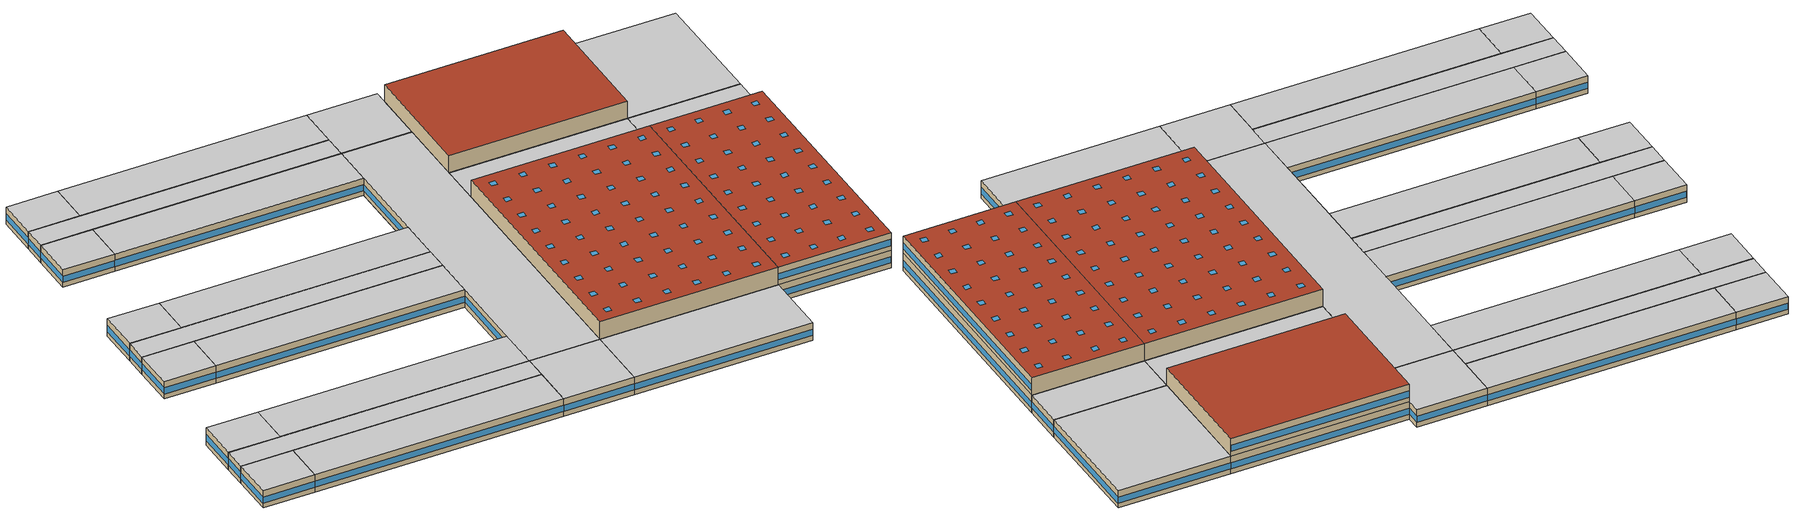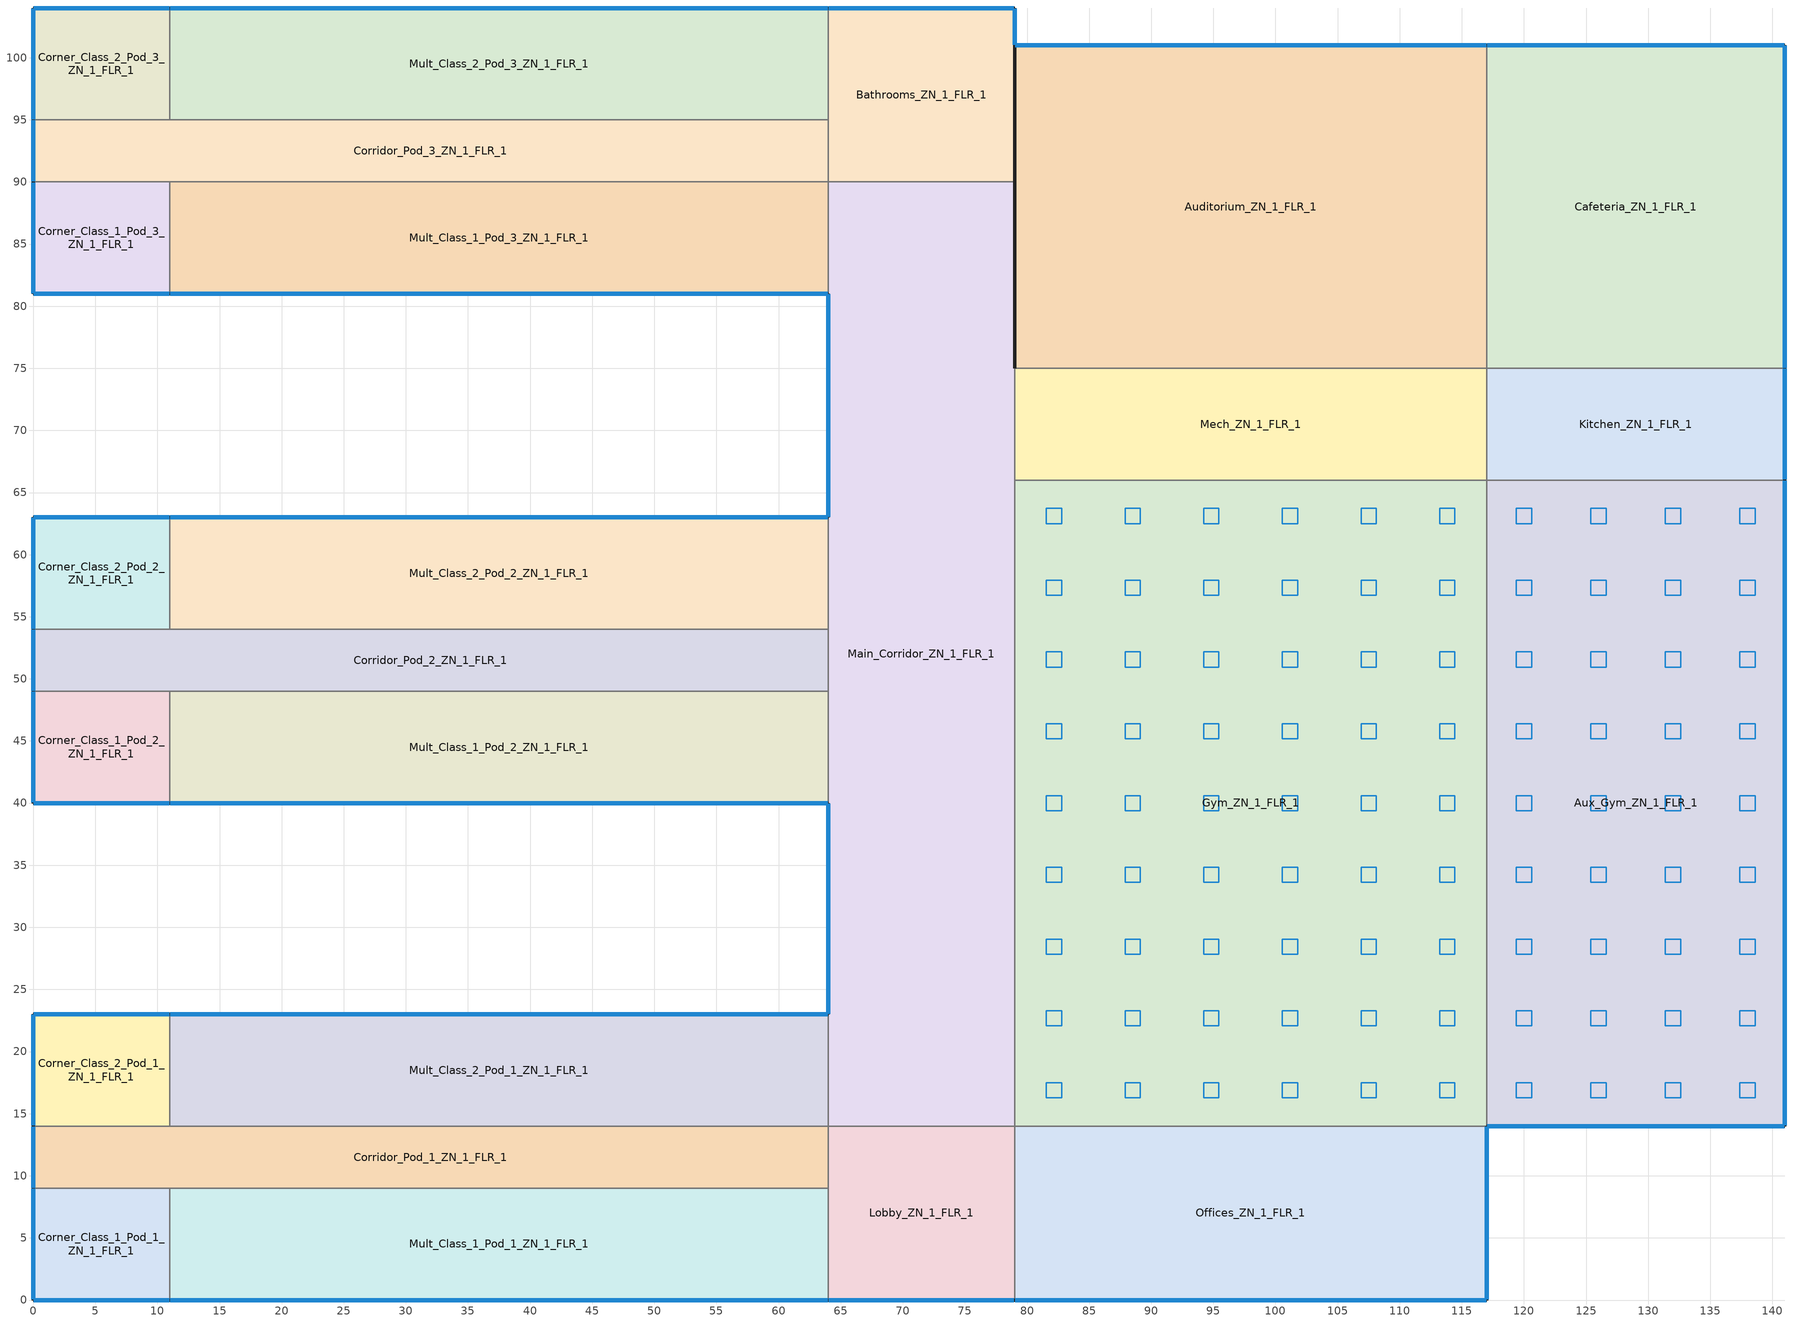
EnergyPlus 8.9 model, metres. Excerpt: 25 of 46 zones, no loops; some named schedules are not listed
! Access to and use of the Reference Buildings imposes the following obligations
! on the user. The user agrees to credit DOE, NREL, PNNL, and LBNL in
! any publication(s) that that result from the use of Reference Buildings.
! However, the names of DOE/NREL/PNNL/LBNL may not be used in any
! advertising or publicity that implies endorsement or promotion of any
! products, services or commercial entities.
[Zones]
Auditorium_ZN_1_FLR_1
 floor ground (ext-slab): 79,101 117,101 117,75 79,75 z0
 wall outside (Steel Frame Non-res Ext Wall): 117,101 79,101 79,75 z0:4; 117,101 79,101 79,75 z4:8
 wall to Mech_ZN_1_FLR_1 (int-walls): 79,75 117,75 z0:4
 wall to Cafeteria_ZN_1_FLR_1 (int-walls): 117,75 117,101 z0:4
 wall to Mech_ZN_1_FLR_2 (int-walls): 79,75 117,75 z4:8
 wall to LIBRARY_MEDIA_CENTER_ZN_1_FLR_2 (int-walls): 117,75 117,101 z4:8
 window (Window Non-res Fixed): 116.95,101 79.05,101 z1.1:2.5; 116.95,101 79.05,101 z5.1:6.5
 roof outside (IEAD Non-res Roof): 79,75 117,75 117,101 79,101 z8
Aux_Gym_ZN_1_FLR_1
 floor ground (ext-slab): 117,66 141,66 141,14 117,14 z0
 wall outside (Steel Frame Non-res Ext Wall): 117,14 141,14 141,66 z0:4; 117,14 141,14 141,66 z4:8
 wall to Kitchen_ZN_1_FLR_1 (int-walls): 141,66 117,66 z0:4
 wall to Gym_ZN_1_FLR_1 (int-walls): 117,66 117,14 z0:4; 117,66 117,14 z4:8
 wall to LIBRARY_MEDIA_CENTER_ZN_1_FLR_2 (int-walls): 141,66 117,66 z4:8
 window (Window Non-res Fixed): 117.05,14 140.95,14 z1.1:2.51; 141,14.05 141,65.95 z1.1:2.5; 117.05,14 140.95,14 z5.1:6.51; 141,14.05 141,65.95 z5.1:6.5
 roof outside (IEAD Non-res Roof): 117,14 141,14 141,66 117,66 z8
 skylight (Skylight cons 456): 119.39,16.28 120.61,16.28 120.61,17.5 119.39,17.5 z8; 125.39,27.83 126.61,27.83 126.61,29.05 125.39,29.05 z8; 131.39,27.83 132.61,27.83 132.61,29.05 131.39,29.05 z8; 137.39,27.83 138.61,27.83 138.61,29.05 137.39,29.05 z8; 119.39,33.61 120.61,33.61 120.61,34.83 119.39,34.83 z8; 125.39,33.61 126.61,33.61 126.61,34.83 125.39,34.83 z8; 131.39,33.61 132.61,33.61 132.61,34.83 131.39,34.83 z8; 137.39,33.61 138.61,33.61 138.61,34.83 137.39,34.83 z8; 119.39,39.39 120.61,39.39 120.61,40.61 119.39,40.61 z8; 125.39,39.39 126.61,39.39 126.61,40.61 125.39,40.61 z8; 131.39,39.39 132.61,39.39 132.61,40.61 131.39,40.61 z8; 125.39,16.28 126.61,16.28 126.61,17.5 125.39,17.5 z8; 137.39,39.39 138.61,39.39 138.61,40.61 137.39,40.61 z8; 119.39,45.17 120.61,45.17 120.61,46.39 119.39,46.39 z8; 125.39,45.17 126.61,45.17 126.61,46.39 125.39,46.39 z8; 131.39,45.17 132.61,45.17 132.61,46.39 131.39,46.39 z8; 137.39,45.17 138.61,45.17 138.61,46.39 137.39,46.39 z8; 119.39,50.95 120.61,50.95 120.61,52.17 119.39,52.17 z8; 125.39,50.95 126.61,50.95 126.61,52.17 125.39,52.17 z8; 131.39,50.95 132.61,50.95 132.61,52.17 131.39,52.17 z8; 137.39,50.95 138.61,50.95 138.61,52.17 137.39,52.17 z8; 119.39,56.72 120.61,56.72 120.61,57.94 119.39,57.94 z8; 131.39,16.28 132.61,16.28 132.61,17.5 131.39,17.5 z8; 125.39,56.72 126.61,56.72 126.61,57.94 125.39,57.94 z8; 131.39,56.72 132.61,56.72 132.61,57.94 131.39,57.94 z8; 137.39,56.72 138.61,56.72 138.61,57.94 137.39,57.94 z8; 119.39,62.5 120.61,62.5 120.61,63.72 119.39,63.72 z8; 125.39,62.5 126.61,62.5 126.61,63.72 125.39,63.72 z8; 131.39,62.5 132.61,62.5 132.61,63.72 131.39,63.72 z8; 137.39,62.5 138.61,62.5 138.61,63.72 137.39,63.72 z8; 137.39,16.28 138.61,16.28 138.61,17.5 137.39,17.5 z8; 119.39,22.06 120.61,22.06 120.61,23.28 119.39,23.28 z8; 125.39,22.06 126.61,22.06 126.61,23.28 125.39,23.28 z8; 131.39,22.06 132.61,22.06 132.61,23.28 131.39,23.28 z8; 137.39,22.06 138.61,22.06 138.61,23.28 137.39,23.28 z8; 119.39,27.83 120.61,27.83 120.61,29.05 119.39,29.05 z8
Bathrooms_ZN_1_FLR_1
 floor ground (ext-slab): 64,104 79,104 79,90 64,90 z0
 wall outside (Steel Frame Non-res Ext Wall): 79,90 79,101 79,104 64,104 z0:4
 wall to Main_Corridor_ZN_1_FLR_1 (int-walls): 64,90 79,90 z0:4
 wall to Mult_Class_2_Pod_3_ZN_1_FLR_1 (int-walls): 64,104 64,95 z0:4
 wall to Corridor_Pod_3_ZN_1_FLR_1 (int-walls): 64,95 64,90 z0:4
 window (Window Non-res Fixed): 79,101.05 79,103.95 z1.1:2.55; 78.95,104 64.05,104 z1.1:2.51
 ceiling to Bathrooms_ZN_1_FLR_2 (INT-FLOOR-UNDERSIDE): 64,90 79,90 79,104 64,104 z4
Cafeteria_ZN_1_FLR_1
 floor ground (ext-slab): 117,101 141,101 141,75 117,75 z0
 wall outside (Steel Frame Non-res Ext Wall): 141,75 141,101 117,101 z0:4
 wall to Kitchen_ZN_1_FLR_1 (int-walls): 117,75 141,75 z0:4
 window (Window Non-res Fixed): 141,75.05 141,100.95 / 140.95,101 117.05,101 z1.1:2.51
 ceiling to LIBRARY_MEDIA_CENTER_ZN_1_FLR_2 (INT-FLOOR-UNDERSIDE): 117,75 141,75 141,101 117,101 z4
Corner_Class_1_Pod_1_ZN_1_FLR_1
 floor ground (ext-slab): 0,9 11,9 11,0 0,0 z0
 wall outside (Steel Frame Non-res Ext Wall): 0,9 0,0 11,0 z0:4
 wall to Mult_Class_1_Pod_1_ZN_1_FLR_1 (int-walls): 11,0 11,9 z0:4
 wall to Corridor_Pod_1_ZN_1_FLR_1 (int-walls): 11,9 0,9 z0:4
 window (Window Non-res Fixed): 0.05,0 10.95,0 z1.1:2.51; 0,8.95 0,0.05 z1.1:2.52
 ceiling to Corner_Class_1_Pod_1_ZN_1_FLR_2 (INT-FLOOR-UNDERSIDE): 0,0 11,0 11,9 0,9 z4
Corner_Class_1_Pod_2_ZN_1_FLR_1
 floor ground (ext-slab): 0,49 11,49 11,40 0,40 z0
 wall outside (Steel Frame Non-res Ext Wall): 0,49 0,40 11,40 z0:4
 wall to Mult_Class_1_Pod_2_ZN_1_FLR_1 (int-walls): 11,40 11,49 z0:4
 wall to Corridor_Pod_2_ZN_1_FLR_1 (int-walls): 11,49 0,49 z0:4
 window (Window Non-res Fixed): 0.05,40 10.95,40 z1.1:2.51; 0,48.95 0,40.05 z1.1:2.52
 ceiling to Corner_Class_1_Pod_2_ZN_1_FLR_2 (INT-FLOOR-UNDERSIDE): 0,40 11,40 11,49 0,49 z4
Corner_Class_1_Pod_3_ZN_1_FLR_1
 floor ground (ext-slab): 0,90 11,90 11,81 0,81 z0
 wall outside (Steel Frame Non-res Ext Wall): 0,90 0,81 11,81 z0:4
 wall to Mult_Class_1_Pod_3_ZN_1_FLR_1 (int-walls): 11,81 11,90 z0:4
 wall to Corridor_Pod_3_ZN_1_FLR_1 (int-walls): 11,90 0,90 z0:4
 window (Window Non-res Fixed): 0.05,81 10.95,81 z1.1:2.51; 0,89.95 0,81.05 z1.1:2.52
 ceiling to Corner_Class_1_Pod_3_ZN_1_FLR_2 (INT-FLOOR-UNDERSIDE): 0,81 11,81 11,90 0,90 z4
Corner_Class_2_Pod_1_ZN_1_FLR_1
 floor ground (ext-slab): 0,23 11,23 11,14 0,14 z0
 wall outside (Steel Frame Non-res Ext Wall): 11,23 0,23 0,14 z0:4
 wall to Corridor_Pod_1_ZN_1_FLR_1 (int-walls): 0,14 11,14 z0:4
 wall to Mult_Class_2_Pod_1_ZN_1_FLR_1 (int-walls): 11,14 11,23 z0:4
 window (Window Non-res Fixed): 10.95,23 0.05,23 z1.1:2.51; 0,22.95 0,14.05 z1.1:2.52
 ceiling to Corner_Class_2_Pod_1_ZN_1_FLR_2 (INT-FLOOR-UNDERSIDE): 0,14 11,14 11,23 0,23 z4
Corner_Class_2_Pod_2_ZN_1_FLR_1
 floor ground (ext-slab): 0,63 11,63 11,54 0,54 z0
 wall outside (Steel Frame Non-res Ext Wall): 11,63 0,63 0,54 z0:4
 wall to Corridor_Pod_2_ZN_1_FLR_1 (int-walls): 0,54 11,54 z0:4
 wall to Mult_Class_2_Pod_2_ZN_1_FLR_1 (int-walls): 11,54 11,63 z0:4
 window (Window Non-res Fixed): 10.95,63 0.05,63 z1.1:2.51; 0,62.95 0,54.05 z1.1:2.52
 ceiling to Corner_Class_2_Pod_2_ZN_1_FLR_2 (INT-FLOOR-UNDERSIDE): 0,54 11,54 11,63 0,63 z4
Corner_Class_2_Pod_3_ZN_1_FLR_1
 floor ground (ext-slab): 0,104 11,104 11,95 0,95 z0
 wall outside (Steel Frame Non-res Ext Wall): 11,104 0,104 0,95 z0:4
 wall to Corridor_Pod_3_ZN_1_FLR_1 (int-walls): 0,95 11,95 z0:4
 wall to Mult_Class_2_Pod_3_ZN_1_FLR_1 (int-walls): 11,95 11,104 z0:4
 window (Window Non-res Fixed): 10.95,104 0.05,104 z1.1:2.51; 0,103.95 0,95.05 z1.1:2.52
 ceiling to Corner_Class_2_Pod_3_ZN_1_FLR_2 (INT-FLOOR-UNDERSIDE): 0,95 11,95 11,104 0,104 z4
Corridor_Pod_1_ZN_1_FLR_1
 floor ground (ext-slab): 0,14 64,14 64,9 0,9 z0
 wall outside (Steel Frame Non-res Ext Wall): 0,14 0,9 z0:4
 wall to Mult_Class_1_Pod_1_ZN_1_FLR_1 (int-walls): 11,9 64,9 z0:4
 wall to Lobby_ZN_1_FLR_1 (int-walls): 64,9 64,14 z0:4
 wall to Mult_Class_2_Pod_1_ZN_1_FLR_1 (int-walls): 64,14 11,14 z0:4
 window (Window Non-res Fixed): 0,13.95 0,9.05 z1.1:2.53
 ceiling to Corridor_Pod_1_ZN_1_FLR_2 (INT-FLOOR-UNDERSIDE): 0,9 64,9 64,14 0,14 z4
Corridor_Pod_2_ZN_1_FLR_1
 floor ground (ext-slab): 0,54 64,54 64,49 0,49 z0
 wall outside (Steel Frame Non-res Ext Wall): 0,54 0,49 z0:4
 wall to Mult_Class_1_Pod_2_ZN_1_FLR_1 (int-walls): 11,49 64,49 z0:4
 wall to Main_Corridor_ZN_1_FLR_1 (int-walls): 64,49 64,54 z0:4
 wall to Mult_Class_2_Pod_2_ZN_1_FLR_1 (int-walls): 64,54 11,54 z0:4
 window (Window Non-res Fixed): 0,53.95 0,49.05 z1.1:2.53
 ceiling to Corridor_Pod_2_ZN_1_FLR_2 (INT-FLOOR-UNDERSIDE): 0,49 64,49 64,54 0,54 z4
Corridor_Pod_3_ZN_1_FLR_1
 floor ground (ext-slab): 0,95 64,95 64,90 0,90 z0
 wall outside (Steel Frame Non-res Ext Wall): 0,95 0,90 z0:4
 wall to Mult_Class_1_Pod_3_ZN_1_FLR_1 (int-walls): 11,90 64,90 z0:4
 wall to Mult_Class_2_Pod_3_ZN_1_FLR_1 (int-walls): 64,95 11,95 z0:4
 window (Window Non-res Fixed): 0,94.95 0,90.05 z1.1:2.53
 ceiling to Corridor_Pod_3_ZN_1_FLR_2 (INT-FLOOR-UNDERSIDE): 0,90 64,90 64,95 0,95 z4
Gym_ZN_1_FLR_1
 floor ground (ext-slab): 79,66 117,66 117,14 79,14 z0
 wall to Offices_ZN_1_FLR_1 (int-walls): 79,14 117,14 z0:4
 wall to Mech_ZN_1_FLR_1 (int-walls): 117,66 79,66 z0:4
 wall to Main_Corridor_ZN_1_FLR_1 (int-walls): 79,66 79,14 z0:4
 wall to Offices_ZN_1_FLR_2 (int-walls): 79,14 117,14 z4:8
 wall to Mech_ZN_1_FLR_2 (int-walls): 117,66 79,66 z4:8
 wall to Main_Corridor_ZN_1_FLR_2 (int-walls): 79,66 79,14 z4:8
 roof outside (IEAD Non-res Roof): 79,14 117,14 117,66 79,66 z8
 skylight (Skylight cons 456): 81.56,16.28 82.78,16.28 82.78,17.5 81.56,17.5 z8; 100.56,22.06 101.78,22.06 101.78,23.28 100.56,23.28 z8; 106.89,22.06 108.11,22.06 108.11,23.28 106.89,23.28 z8; 113.22,22.06 114.44,22.06 114.44,23.28 113.22,23.28 z8; 81.56,27.83 82.78,27.83 82.78,29.05 81.56,29.05 z8; 87.89,27.83 89.11,27.83 89.11,29.05 87.89,29.05 z8; 94.22,27.83 95.44,27.83 95.44,29.05 94.22,29.05 z8; 100.56,27.83 101.78,27.83 101.78,29.05 100.56,29.05 z8; 106.89,27.83 108.11,27.83 108.11,29.05 106.89,29.05 z8; 113.22,27.83 114.44,27.83 114.44,29.05 113.22,29.05 z8; 81.56,33.61 82.78,33.61 82.78,34.83 81.56,34.83 z8; 87.89,16.28 89.11,16.28 89.11,17.5 87.89,17.5 z8; 87.89,33.61 89.11,33.61 89.11,34.83 87.89,34.83 z8; 94.22,33.61 95.44,33.61 95.44,34.83 94.22,34.83 z8; 100.56,33.61 101.78,33.61 101.78,34.83 100.56,34.83 z8; 106.89,33.61 108.11,33.61 108.11,34.83 106.89,34.83 z8; 113.22,33.61 114.44,33.61 114.44,34.83 113.22,34.83 z8; 81.56,39.39 82.78,39.39 82.78,40.61 81.56,40.61 z8; 87.89,39.39 89.11,39.39 89.11,40.61 87.89,40.61 z8; 94.22,39.39 95.44,39.39 95.44,40.61 94.22,40.61 z8; 100.56,39.39 101.78,39.39 101.78,40.61 100.56,40.61 z8; 106.89,39.39 108.11,39.39 108.11,40.61 106.89,40.61 z8; 94.22,16.28 95.44,16.28 95.44,17.5 94.22,17.5 z8; 113.22,39.39 114.44,39.39 114.44,40.61 113.22,40.61 z8; 81.56,45.17 82.78,45.17 82.78,46.39 81.56,46.39 z8; 87.89,45.17 89.11,45.17 89.11,46.39 87.89,46.39 z8; 94.22,45.17 95.44,45.17 95.44,46.39 94.22,46.39 z8; 100.56,45.17 101.78,45.17 101.78,46.39 100.56,46.39 z8; 106.89,45.17 108.11,45.17 108.11,46.39 106.89,46.39 z8; 113.22,45.17 114.44,45.17 114.44,46.39 113.22,46.39 z8; 81.56,50.95 82.78,50.95 82.78,52.17 81.56,52.17 z8; 87.89,50.95 89.11,50.95 89.11,52.17 87.89,52.17 z8; 94.22,50.95 95.44,50.95 95.44,52.17 94.22,52.17 z8; 100.56,16.28 101.78,16.28 101.78,17.5 100.56,17.5 z8; 100.56,50.95 101.78,50.95 101.78,52.17 100.56,52.17 z8; 106.89,50.95 108.11,50.95 108.11,52.17 106.89,52.17 z8; 113.22,50.95 114.44,50.95 114.44,52.17 113.22,52.17 z8; 81.56,56.72 82.78,56.72 82.78,57.94 81.56,57.94 z8; 87.89,56.72 89.11,56.72 89.11,57.94 87.89,57.94 z8; 94.22,56.72 95.44,56.72 95.44,57.94 94.22,57.94 z8; 100.56,56.72 101.78,56.72 101.78,57.94 100.56,57.94 z8; 106.89,56.72 108.11,56.72 108.11,57.94 106.89,57.94 z8; 113.22,56.72 114.44,56.72 114.44,57.94 113.22,57.94 z8; 81.56,62.5 82.78,62.5 82.78,63.72 81.56,63.72 z8; 106.89,16.28 108.11,16.28 108.11,17.5 106.89,17.5 z8; 87.89,62.5 89.11,62.5 89.11,63.72 87.89,63.72 z8; 94.22,62.5 95.44,62.5 95.44,63.72 94.22,63.72 z8; 100.56,62.5 101.78,62.5 101.78,63.72 100.56,63.72 z8; 106.89,62.5 108.11,62.5 108.11,63.72 106.89,63.72 z8; 113.22,62.5 114.44,62.5 114.44,63.72 113.22,63.72 z8; 113.22,16.28 114.44,16.28 114.44,17.5 113.22,17.5 z8; 81.56,22.06 82.78,22.06 82.78,23.28 81.56,23.28 z8; 87.89,22.06 89.11,22.06 89.11,23.28 87.89,23.28 z8; 94.22,22.06 95.44,22.06 95.44,23.28 94.22,23.28 z8
Kitchen_ZN_1_FLR_1
 floor ground (ext-slab): 117,75 141,75 141,66 117,66 z0
 wall outside (Steel Frame Non-res Ext Wall): 141,66 141,75 z0:4
 wall to Mech_ZN_1_FLR_1 (int-walls): 117,75 117,66 z0:4
 window (Window Non-res Fixed): 141,66.05 141,74.95 z1.1:2.52
 ceiling to LIBRARY_MEDIA_CENTER_ZN_1_FLR_2 (INT-FLOOR-UNDERSIDE): 117,66 141,66 141,75 117,75 z4
Lobby_ZN_1_FLR_1
 floor ground (ext-slab): 64,14 79,14 79,0 64,0 z0
 wall outside (Steel Frame Non-res Ext Wall): 64,0 79,0 z0:4
 wall to Offices_ZN_1_FLR_1 (int-walls): 79,0 79,14 z0:4
 wall to Main_Corridor_ZN_1_FLR_1 (int-walls): 79,14 64,14 z0:4
 wall to Mult_Class_1_Pod_1_ZN_1_FLR_1 (int-walls): 64,9 64,0 z0:4
 window (Window Non-res Fixed): 64.05,0 78.95,0 z1.1:2.51
 ceiling to Lobby_ZN_1_FLR_2 (INT-FLOOR-UNDERSIDE): 64,0 79,0 79,14 64,14 z4
Main_Corridor_ZN_1_FLR_1
 floor ground (ext-slab): 64,90 79,90 79,14 64,14 z0
 wall outside (Steel Frame Non-res Ext Wall): 64,40 64,23 / 79,75 79,90 / 64,81 64,63 z0:4
 wall to Mult_Class_1_Pod_2_ZN_1_FLR_1 (int-walls): 64,49 64,40 z0:4
 wall to Mult_Class_2_Pod_1_ZN_1_FLR_1 (int-walls): 64,23 64,14 z0:4
 wall to Mech_ZN_1_FLR_1 (int-walls): 79,66 79,75 z0:4
 wall to Mult_Class_1_Pod_3_ZN_1_FLR_1 (int-walls): 64,90 64,81 z0:4
 wall to Mult_Class_2_Pod_2_ZN_1_FLR_1 (int-walls): 64,63 64,54 z0:4
 window (Window Non-res Fixed): 64,39.95 64,23.05 / 64,80.95 64,63.05 z1.1:2.51
 ceiling to Main_Corridor_ZN_1_FLR_2 (INT-FLOOR-UNDERSIDE): 64,14 79,14 79,90 64,90 z4
Mech_ZN_1_FLR_1
 floor ground (ext-slab): 79,75 117,75 117,66 79,66 z0
 ceiling to Mech_ZN_1_FLR_2 (INT-FLOOR-UNDERSIDE): 79,66 117,66 117,75 79,75 z4
Mult_Class_1_Pod_1_ZN_1_FLR_1
 floor ground (ext-slab): 11,9 64,9 64,0 11,0 z0
 wall outside (Steel Frame Non-res Ext Wall): 11,0 64,0 z0:4
 window (Window Non-res Fixed): 11.05,0 63.95,0 z1.1:2.5
 ceiling to Mult_Class_1_Pod_1_ZN_1_FLR_2 (INT-FLOOR-UNDERSIDE): 11,0 64,0 64,9 11,9 z4
Mult_Class_1_Pod_2_ZN_1_FLR_1
 floor ground (ext-slab): 11,49 64,49 64,40 11,40 z0
 wall outside (Steel Frame Non-res Ext Wall): 11,40 64,40 z0:4
 window (Window Non-res Fixed): 11.05,40 63.95,40 z1.1:2.5
 ceiling to Mult_Class_1_Pod_2_ZN_1_FLR_2 (INT-FLOOR-UNDERSIDE): 11,40 64,40 64,49 11,49 z4
Mult_Class_1_Pod_3_ZN_1_FLR_1
 floor ground (ext-slab): 11,90 64,90 64,81 11,81 z0
 wall outside (Steel Frame Non-res Ext Wall): 11,81 64,81 z0:4
 window (Window Non-res Fixed): 11.05,81 63.95,81 z1.1:2.5
 ceiling to Mult_Class_1_Pod_3_ZN_1_FLR_2 (INT-FLOOR-UNDERSIDE): 11,81 64,81 64,90 11,90 z4
Mult_Class_2_Pod_1_ZN_1_FLR_1
 floor ground (ext-slab): 11,23 64,23 64,14 11,14 z0
 wall outside (Steel Frame Non-res Ext Wall): 64,23 11,23 z0:4
 window (Window Non-res Fixed): 63.95,23 11.05,23 z1.1:2.5
 ceiling to Mult_Class_2_Pod_1_ZN_1_FLR_2 (INT-FLOOR-UNDERSIDE): 11,14 64,14 64,23 11,23 z4
Mult_Class_2_Pod_2_ZN_1_FLR_1
 floor ground (ext-slab): 11,63 64,63 64,54 11,54 z0
 wall outside (Steel Frame Non-res Ext Wall): 64,63 11,63 z0:4
 window (Window Non-res Fixed): 63.95,63 11.05,63 z1.1:2.5
 ceiling to Mult_Class_2_Pod_2_ZN_1_FLR_2 (INT-FLOOR-UNDERSIDE): 11,54 64,54 64,63 11,63 z4
Mult_Class_2_Pod_3_ZN_1_FLR_1
 floor ground (ext-slab): 11,104 64,104 64,95 11,95 z0
 wall outside (Steel Frame Non-res Ext Wall): 64,104 11,104 z0:4
 window (Window Non-res Fixed): 63.95,104 11.05,104 z1.1:2.5
 ceiling to Mult_Class_2_Pod_3_ZN_1_FLR_2 (INT-FLOOR-UNDERSIDE): 11,95 64,95 64,104 11,104 z4
Offices_ZN_1_FLR_1
 floor ground (ext-slab): 79,14 117,14 117,0 79,0 z0
 wall outside (Steel Frame Non-res Ext Wall): 79,0 117,0 117,14 z0:4
 window (Window Non-res Fixed): 79.05,0 116.95,0 z1.1:2.5; 117,0.05 117,13.95 z1.1:2.51
 ceiling to Offices_ZN_1_FLR_2 (INT-FLOOR-UNDERSIDE): 79,0 117,0 117,14 79,14 z4
[Building]
Ref Bldg Secondary School New2004_v1.3_5.0: North Axis {deg}=0; Terrain=City; Loads Convergence Tolerance Value=0.04; Temperature Convergence Tolerance Value {deltaC}=0.2; Solar Distribution=FullInteriorAndExterior; Maximum Number of Warmup Days=25; Minimum Number of Warmup Days=6
[Site:Location]
USA IL-CHICAGO-OHARE: Latitude {deg}=41.77; Longitude {deg}=-87.75; Time Zone {hr}=-6; Elevation {m}=190
[SizingPeriod:DesignDay] Day of Month=21; Humidity Condition Type=Wetbulb; Barometric Pressure {Pa}=99063; Rain Indicator=No; Snow Indicator=No; Daylight Saving Time Indicator=No; Solar Model Indicator=ASHRAEClearSky
Name | Month | Day Type | Maximum Dry-Bulb Temperature {C} | Daily Dry-Bulb Temperature Range {deltaC} | Wetbulb or DewPoint at Maximum Dry-Bulb {C} | Wind Speed {m/s} | Wind Direction {deg} | Sky Clearness
CHICAGO Ann Htg 99.6% Condns DB | 1 | WinterDesignDay | -20.6 | 0 | -20.6 | 4.9 | 270 | 0
CHICAGO Ann Clg .4% Condns WB=>MDB | 7 | SummerDesignDay | 31.2 | 10.7 | 25.5 | 5.3 | 230 | 1
[Site:WaterMainsTemperature]
Calculation Method=CORRELATION; Annual Average Outdoor Air Temperature {C}=9.69; Maximum Difference In Monthly Average Outdoor Air Temperatures {deltaC}=28.1
[Site:GroundTemperature:BuildingSurface]
19.527, 19.502, 19.536, 19.598, 20.002, 21.64, 22.225, 22.375, 21.449, 20.121, 19.802, 19.633
[Construction]
Skylight cons 456: Skylight Plexi Atofina 2602, Air, Skylight Plexi Atofina 2602
Steel Frame Non-res Ext Wall: Wood Siding, Steel Frame NonRes Wall Insulation, 1/2IN Gypsum
IEAD Non-res Roof: Roof Membrane, IEAD NonRes Roof Insulation, Metal Decking
ext-slab: HW CONCRETE, CP02 CARPET PAD
int-walls: 1/2IN Gypsum, 1/2IN Gypsum
INT-FLOOR-UNDERSIDE: CP02 CARPET PAD, MAT-CC05 4 HW CONCRETE
Window Non-res Fixed: NonRes Fixed Assembly Window
InteriorFurnishings: Std Wood 6inch
[WindowMaterial:Gas]
Air: Gas Type=Air; Thickness {m}=0.0127
[WindowMaterial:Glazing]
Skylight Plexi Atofina 2602: Optical Data Type=SpectralAverage; Thickness {m}=0.002997; Solar Transmittance at Normal Incidence=0.507; Front Side Solar Reflectance at Normal Incidence=0.221; Back Side Solar Reflectance at Normal Incidence=0.222; Visible Transmittance at Normal Incidence=0.486; Front Side Visible Reflectance at Normal Incidence=0.3; Back Side Visible Reflectance at Normal Incidence=0.3; Infrared Transmittance at Normal Incidence=0; Front Side Infrared Hemispherical Emissivity=0.9; Back Side Infrared Hemispherical Emissivity=0.9; Conductivity {W/m-K}=0.187; Dirt Correction Factor for Solar and Visible Transmittance=1; Solar Diffusing=No
[Material] Thermal Absorptance=0.9
Name | Roughness | Thickness {m} | Conductivity {W/m-K} | Density {kg/m3} | Specific Heat {J/kg-K} | Solar Absorptance | Visible Absorptance
Steel Frame NonRes Wall Insulation | MediumRough | 0.0870565 | 0.049 | 265 | 836.8 | 0.7 | 0.7
IEAD NonRes Roof Insulation | MediumRough | 0.127339 | 0.049 | 265 | 836.8 | 0.7 | 0.7
Std Wood 6inch | MediumSmooth | 0.15 | 0.12 | 540 | 1210 | 0.7 | 0.7
Wood Siding | MediumSmooth | 0.01 | 0.11 | 544.62 | 1210 | 0.78 | 0.78
1/2IN Gypsum | Smooth | 0.0127 | 0.16 | 784.9 | 830 | 0.92 | 0.92
HW CONCRETE; MAT-CC05 4 HW CONCRETE | Rough | 0.1016 | 1.311 | 2240 | 836.8 | 0.7 | 0.7
Roof Membrane | VeryRough | 0.0095 | 0.16 | 1121.29 | 1460 | 0.7 | 0.7
Metal Decking | MediumSmooth | 0.0015 | 45.006 | 7680 | 418.4 | 0.7 | 0.3
[WindowMaterial:SimpleGlazingSystem]
NonRes Fixed Assembly Window: U-Factor {W/m2-K}=3.23646; Solar Heat Gain Coefficient=0.39
[Material:NoMass]
CP02 CARPET PAD: Roughness=VeryRough; Thermal Resistance {m2-K/W}=0.2165; Thermal Absorptance=0.9; Solar Absorptance=0.7; Visible Absorptance=0.8
[Zone] Type=1; Multiplier=1; Floor Area {m2}=autocalculate; Part of Total Floor Area=Yes
Auditorium_ZN_1_FLR_1; Aux_Gym_ZN_1_FLR_1; Bathrooms_ZN_1_FLR_1; Cafeteria_ZN_1_FLR_1; Corner_Class_1_Pod_1_ZN_1_FLR_1; Corner_Class_1_Pod_2_ZN_1_FLR_1; Corner_Class_1_Pod_3_ZN_1_FLR_1; Corner_Class_2_Pod_1_ZN_1_FLR_1; Corner_Class_2_Pod_2_ZN_1_FLR_1; Corner_Class_2_Pod_3_ZN_1_FLR_1; Corridor_Pod_1_ZN_1_FLR_1; Corridor_Pod_2_ZN_1_FLR_1; Corridor_Pod_3_ZN_1_FLR_1; Gym_ZN_1_FLR_1; Kitchen_ZN_1_FLR_1; Lobby_ZN_1_FLR_1; Main_Corridor_ZN_1_FLR_1; Mech_ZN_1_FLR_1; Mult_Class_1_Pod_1_ZN_1_FLR_1; Mult_Class_1_Pod_2_ZN_1_FLR_1; Mult_Class_1_Pod_3_ZN_1_FLR_1; Mult_Class_2_Pod_1_ZN_1_FLR_1; Mult_Class_2_Pod_2_ZN_1_FLR_1; Mult_Class_2_Pod_3_ZN_1_FLR_1; Offices_ZN_1_FLR_1
[People] Fraction Radiant=0.3; Sensible Heat Fraction=AUTOCALCULATE; Activity Level Schedule=ACTIVITY_SCH; Enable ASHRAE 55 Comfort Warnings=No; Mean Radiant Temperature Calculation Type=ZoneAveraged; Work Efficiency Schedule=WORK_EFF_SCH; Clothing Insulation Calculation Method=ClothingInsulationSchedule; Clothing Insulation Schedule=CLOTHING_SCH; Air Velocity Schedule=AIR_VELO_SCH; Thermal Comfort Model 1 Type=FANGER
Name | Zone or ZoneList | Number of People Schedule | Number of People Calculation Method | Zone Floor Area per Person {m2/person} | Number of People
Auditorium_ZN_1_FLR_1 People | Auditorium_ZN_1_FLR_1 | BLDG_OCC_SCH_Auditorium | Area/Person | 1
Aux_Gym_ZN_1_FLR_1 People | Aux_Gym_ZN_1_FLR_1 | BLDG_OCC_SCH_Gym | Area/Person | 3.33
Bathrooms_ZN_1_FLR_1 People | Bathrooms_ZN_1_FLR_1 | BLDG_OCC_SCH | Area/Person | 10
Cafeteria_ZN_1_FLR_1 People | Cafeteria_ZN_1_FLR_1 | BLDG_OCC_SCH_Cafeteria | Area/Person | 1.39
Corner_Class_1_Pod_1_ZN_1_FLR_1 People | Corner_Class_1_Pod_1_ZN_1_FLR_1 | BLDG_OCC_SCH | Area/Person | 4
Corner_Class_1_Pod_2_ZN_1_FLR_1 People | Corner_Class_1_Pod_2_ZN_1_FLR_1 | BLDG_OCC_SCH | Area/Person | 4
Corner_Class_1_Pod_3_ZN_1_FLR_1 People | Corner_Class_1_Pod_3_ZN_1_FLR_1 | BLDG_OCC_SCH | Area/Person | 4
Corner_Class_2_Pod_1_ZN_1_FLR_1 People | Corner_Class_2_Pod_1_ZN_1_FLR_1 | BLDG_OCC_SCH | Area/Person | 4
Corner_Class_2_Pod_2_ZN_1_FLR_1 People | Corner_Class_2_Pod_2_ZN_1_FLR_1 | BLDG_OCC_SCH | Area/Person | 4
Corner_Class_2_Pod_3_ZN_1_FLR_1 People | Corner_Class_2_Pod_3_ZN_1_FLR_1 | BLDG_OCC_SCH | Area/Person | 4
Corridor_Pod_1_ZN_1_FLR_1 People | Corridor_Pod_1_ZN_1_FLR_1 | BLDG_OCC_SCH | Area/Person | 10
Corridor_Pod_2_ZN_1_FLR_1 People | Corridor_Pod_2_ZN_1_FLR_1 | BLDG_OCC_SCH | Area/Person | 10
Corridor_Pod_3_ZN_1_FLR_1 People | Corridor_Pod_3_ZN_1_FLR_1 | BLDG_OCC_SCH | Area/Person | 10
Gym_ZN_1_FLR_1 People | Gym_ZN_1_FLR_1 | BLDG_OCC_SCH_Gym | Area/Person | 1
Kitchen_ZN_1_FLR_1 People | Kitchen_ZN_1_FLR_1 | BLDG_OCC_SCH | People |  | 32.4
Mech_ZN_1_FLR_1 People | Mech_ZN_1_FLR_1 | BLDG_OCC_SCH | Area/Person | 100
Mult_Class_1_Pod_1_ZN_1_FLR_1 People | Mult_Class_1_Pod_1_ZN_1_FLR_1 | BLDG_OCC_SCH | Area/Person | 4
Mult_Class_1_Pod_2_ZN_1_FLR_1 People | Mult_Class_1_Pod_2_ZN_1_FLR_1 | BLDG_OCC_SCH | Area/Person | 4
Mult_Class_1_Pod_3_ZN_1_FLR_1 People | Mult_Class_1_Pod_3_ZN_1_FLR_1 | BLDG_OCC_SCH | Area/Person | 4
Mult_Class_2_Pod_1_ZN_1_FLR_1 People | Mult_Class_2_Pod_1_ZN_1_FLR_1 | BLDG_OCC_SCH | Area/Person | 4
Mult_Class_2_Pod_2_ZN_1_FLR_1 People | Mult_Class_2_Pod_2_ZN_1_FLR_1 | BLDG_OCC_SCH | Area/Person | 4
Mult_Class_2_Pod_3_ZN_1_FLR_1 People | Mult_Class_2_Pod_3_ZN_1_FLR_1 | BLDG_OCC_SCH | Area/Person | 4
Offices_ZN_1_FLR_1 People | Offices_ZN_1_FLR_1 | BLDG_OCC_SCH_Offices | Area/Person | 20
[Lights] Schedule=BLDG_LIGHT_SCH; Design Level Calculation Method=Watts/Area; Return Air Fraction=0; Fraction Radiant=0.37; Fraction Visible=0.2; Fraction Replaceable=1; Return Air Fraction Calculated from Plenum Temperature=No
Name | Zone or ZoneList | Watts per Zone Floor Area {W/m2}
Auditorium_ZN_1_FLR_1_Lights | Auditorium_ZN_1_FLR_1 | 9.68
Aux_Gym_ZN_1_FLR_1_Lights | Aux_Gym_ZN_1_FLR_1 | 15.06
Bathrooms_ZN_1_FLR_1_Lights | Bathrooms_ZN_1_FLR_1 | 9.68
Cafeteria_ZN_1_FLR_1_Lights | Cafeteria_ZN_1_FLR_1 | 15.06
Corner_Class_1_Pod_1_ZN_1_FLR_1_Lights | Corner_Class_1_Pod_1_ZN_1_FLR_1 | 15.06
Corner_Class_1_Pod_2_ZN_1_FLR_1_Lights | Corner_Class_1_Pod_2_ZN_1_FLR_1 | 15.06
Corner_Class_1_Pod_3_ZN_1_FLR_1_Lights | Corner_Class_1_Pod_3_ZN_1_FLR_1 | 15.06
Corner_Class_2_Pod_1_ZN_1_FLR_1_Lights | Corner_Class_2_Pod_1_ZN_1_FLR_1 | 15.06
Corner_Class_2_Pod_2_ZN_1_FLR_1_Lights | Corner_Class_2_Pod_2_ZN_1_FLR_1 | 15.06
Corner_Class_2_Pod_3_ZN_1_FLR_1_Lights | Corner_Class_2_Pod_3_ZN_1_FLR_1 | 15.06
Corridor_Pod_1_ZN_1_FLR_1_Lights | Corridor_Pod_1_ZN_1_FLR_1 | 15.06
Corridor_Pod_2_ZN_1_FLR_1_Lights | Corridor_Pod_2_ZN_1_FLR_1 | 5.38
Corridor_Pod_3_ZN_1_FLR_1_Lights | Corridor_Pod_3_ZN_1_FLR_1 | 5.38
Gym_ZN_1_FLR_1_Lights | Gym_ZN_1_FLR_1 | 15.06
Kitchen_ZN_1_FLR_1_Lights | Kitchen_ZN_1_FLR_1 | 12.91
Lobby_ZN_1_FLR_1_Lights | Lobby_ZN_1_FLR_1 | 13.99
Main_Corridor_ZN_1_FLR_1_Lights | Main_Corridor_ZN_1_FLR_1 | 5.38
Mech_ZN_1_FLR_1_Lights | Mech_ZN_1_FLR_1 | 16.14
Mult_Class_1_Pod_1_ZN_1_FLR_1_Lights | Mult_Class_1_Pod_1_ZN_1_FLR_1 | 15.06
Mult_Class_1_Pod_2_ZN_1_FLR_1_Lights | Mult_Class_1_Pod_2_ZN_1_FLR_1 | 15.06
Mult_Class_1_Pod_3_ZN_1_FLR_1_Lights | Mult_Class_1_Pod_3_ZN_1_FLR_1 | 15.06
Mult_Class_2_Pod_1_ZN_1_FLR_1_Lights | Mult_Class_2_Pod_1_ZN_1_FLR_1 | 15.06
Mult_Class_2_Pod_2_ZN_1_FLR_1_Lights | Mult_Class_2_Pod_2_ZN_1_FLR_1 | 15.06
Mult_Class_2_Pod_3_ZN_1_FLR_1_Lights | Mult_Class_2_Pod_3_ZN_1_FLR_1 | 15.06
Offices_ZN_1_FLR_1_Lights | Offices_ZN_1_FLR_1 | 11.84
[ElectricEquipment]
Name | Zone or ZoneList | Schedule | Design Level Calculation Method | Watts per Zone Floor Area {W/m2} | Fraction Latent | Fraction Radiant | Fraction Lost | Design Level {W}
Auditorium_ZN_1_FLR_1_PlugMisc_Equip | Auditorium_ZN_1_FLR_1 | BLDG_EQUIP_SCH | Watts/Area | 5 | 0 | 0.5 | 0
Aux_Gym_ZN_1_FLR_1_PlugMisc_Equip | Aux_Gym_ZN_1_FLR_1 | BLDG_EQUIP_SCH | Watts/Area | 5 | 0 | 0.5 | 0
Bathrooms_ZN_1_FLR_1_PlugMisc_Equip | Bathrooms_ZN_1_FLR_1 | BLDG_EQUIP_SCH | Watts/Area | 4 | 0 | 0.5 | 0
Cafeteria_ZN_1_FLR_1_PlugMisc_Equip | Cafeteria_ZN_1_FLR_1 | KITCHEN_ELEC_EQUIP_SCH | Watts/Area | 19.26 | 0 | 0.5 | 0
Corner_Class_1_Pod_1_ZN_1_FLR_1_PlugMisc_Equip | Corner_Class_1_Pod_1_ZN_1_FLR_1 | BLDG_EQUIP_SCH | Watts/Area | 10 | 0 | 0.5 | 0
Corner_Class_1_Pod_2_ZN_1_FLR_1_PlugMisc_Equip | Corner_Class_1_Pod_2_ZN_1_FLR_1 | BLDG_EQUIP_SCH | Watts/Area | 10 | 0 | 0.5 | 0
Corner_Class_1_Pod_3_ZN_1_FLR_1_PlugMisc_Equip | Corner_Class_1_Pod_3_ZN_1_FLR_1 | BLDG_EQUIP_SCH | Watts/Area | 10 | 0 | 0.5 | 0
Corner_Class_2_Pod_1_ZN_1_FLR_1_PlugMisc_Equip | Corner_Class_2_Pod_1_ZN_1_FLR_1 | BLDG_EQUIP_SCH | Watts/Area | 10 | 0 | 0.5 | 0
Corner_Class_2_Pod_2_ZN_1_FLR_1_PlugMisc_Equip | Corner_Class_2_Pod_2_ZN_1_FLR_1 | BLDG_EQUIP_SCH | Watts/Area | 10 | 0 | 0.5 | 0
Corner_Class_2_Pod_3_ZN_1_FLR_1_PlugMisc_Equip | Corner_Class_2_Pod_3_ZN_1_FLR_1 | BLDG_EQUIP_SCH | Watts/Area | 10 | 0 | 0.5 | 0
Corridor_Pod_1_ZN_1_FLR_1_PlugMisc_Equip | Corridor_Pod_1_ZN_1_FLR_1 | BLDG_EQUIP_SCH | Watts/Area | 4 | 0 | 0.5 | 0
Corridor_Pod_2_ZN_1_FLR_1_PlugMisc_Equip | Corridor_Pod_2_ZN_1_FLR_1 | BLDG_EQUIP_SCH | Watts/Area | 4 | 0 | 0.5 | 0
Corridor_Pod_3_ZN_1_FLR_1_PlugMisc_Equip | Corridor_Pod_3_ZN_1_FLR_1 | BLDG_EQUIP_SCH | Watts/Area | 4 | 0 | 0.5 | 0
Gym_ZN_1_FLR_1_PlugMisc_Equip | Gym_ZN_1_FLR_1 | BLDG_EQUIP_SCH | Watts/Area | 5 | 0 | 0.5 | 0
Kitchen_ZN_1_FLR_1_ExhFan_Equip | Kitchen_ZN_1_FLR_1 | Kitchen_Exhaust_SCH | EquipmentLevel |  | 0 | 0 | 1 | 699
Kitchen_ZN_1_FLR_1_MiscElec_Equip | Kitchen_ZN_1_FLR_1 | KITCHEN_ELEC_EQUIP_SCH | EquipmentLevel |  | 0.25 | 0.3 | 0.2 | 47994
Lobby_ZN_1_FLR_1_PlugMisc_Equip | Lobby_ZN_1_FLR_1 | BLDG_EQUIP_SCH | Watts/Area | 4 | 0 | 0.5 | 0
Main_Corridor_ZN_1_FLR_1_PlugMisc_Equip | Main_Corridor_ZN_1_FLR_1 | BLDG_EQUIP_SCH | Watts/Area | 4 | 0 | 0.5 | 0
Mech_ZN_1_FLR_1_Elevators_Equip | Mech_ZN_1_FLR_1 | BLDG_ELEVATORS | EquipmentLevel |  | 0 | 0.5 | 0 | 32109.9
Mech_ZN_1_FLR_1_PlugMisc_Equip | Mech_ZN_1_FLR_1 | BLDG_EQUIP_SCH | Watts/Area | 4 | 0 | 0.5 | 0
Mult_Class_1_Pod_1_ZN_1_FLR_1_PlugMisc_Equip | Mult_Class_1_Pod_1_ZN_1_FLR_1 | BLDG_EQUIP_SCH | Watts/Area | 10 | 0 | 0.5 | 0
Mult_Class_1_Pod_2_ZN_1_FLR_1_PlugMisc_Equip | Mult_Class_1_Pod_2_ZN_1_FLR_1 | BLDG_EQUIP_SCH | Watts/Area | 10 | 0 | 0.5 | 0
Mult_Class_1_Pod_3_ZN_1_FLR_1_PlugMisc_Equip | Mult_Class_1_Pod_3_ZN_1_FLR_1 | BLDG_EQUIP_SCH | Watts/Area | 10 | 0 | 0.5 | 0
Mult_Class_2_Pod_1_ZN_1_FLR_1_PlugMisc_Equip | Mult_Class_2_Pod_1_ZN_1_FLR_1 | BLDG_EQUIP_SCH | Watts/Area | 10 | 0 | 0.5 | 0
Mult_Class_2_Pod_2_ZN_1_FLR_1_PlugMisc_Equip | Mult_Class_2_Pod_2_ZN_1_FLR_1 | BLDG_EQUIP_SCH | Watts/Area | 10 | 0 | 0.5 | 0
Mult_Class_2_Pod_3_ZN_1_FLR_1_PlugMisc_Equip | Mult_Class_2_Pod_3_ZN_1_FLR_1 | BLDG_EQUIP_SCH | Watts/Area | 10 | 0 | 0.5 | 0
Offices_ZN_1_FLR_1_PlugMisc_Equip | Offices_ZN_1_FLR_1 | BLDG_EQUIP_SCH | Watts/Area | 10.8 | 0 | 0.5 | 0
[GasEquipment]
Kitchen_ZN_1_FLR_1_MiscGas_Equip: Zone or ZoneList=Kitchen_ZN_1_FLR_1; Schedule=KITCHEN_GAS_EQUIP_SCH; Design Level Calculation Method=EquipmentLevel; Design Level {W}=241713; Fraction Latent=0.1; Fraction Radiant=0.2; Fraction Lost=0.7
[Exterior:Lights]
Exterior Facade Lighting: Schedule=ALWAYS_ON; Design Level {W}=17927; Control Option=AstronomicalClock
[ZoneInfiltration:DesignFlowRate] Schedule=INFIL_SCH; Constant Term Coefficient=1; Temperature Term Coefficient=0; Velocity Term Coefficient=0; Velocity Squared Term Coefficient=0
Name | Zone or ZoneList | Design Flow Rate Calculation Method | Flow per Exterior Surface Area {m3/s-m2} | Air Changes per Hour {1/hr}
Auditorium_ZN_1_FLR_1_Infiltration | Auditorium_ZN_1_FLR_1 | Flow/ExteriorWallArea | 0.000302
Aux_Gym_ZN_1_FLR_1_Infiltration | Aux_Gym_ZN_1_FLR_1 | Flow/ExteriorWallArea | 0.000302
Bathrooms_ZN_1_FLR_1_Infiltration | Bathrooms_ZN_1_FLR_1 | Flow/ExteriorWallArea | 0.000302
Cafeteria_ZN_1_FLR_1_Infiltration | Cafeteria_ZN_1_FLR_1 | Flow/ExteriorWallArea | 0.000302
Corner_Class_1_Pod_1_ZN_1_FLR_1_Infiltration | Corner_Class_1_Pod_1_ZN_1_FLR_1 | Flow/ExteriorWallArea | 0.000302
Corner_Class_1_Pod_2_ZN_1_FLR_1_Infiltration | Corner_Class_1_Pod_2_ZN_1_FLR_1 | Flow/ExteriorWallArea | 0.000302
Corner_Class_1_Pod_3_ZN_1_FLR_1_Infiltration | Corner_Class_1_Pod_3_ZN_1_FLR_1 | Flow/ExteriorWallArea | 0.000302
Corner_Class_2_Pod_1_ZN_1_FLR_1_Infiltration | Corner_Class_2_Pod_1_ZN_1_FLR_1 | Flow/ExteriorWallArea | 0.000302
Corner_Class_2_Pod_2_ZN_1_FLR_1_Infiltration | Corner_Class_2_Pod_2_ZN_1_FLR_1 | Flow/ExteriorWallArea | 0.000302
Corner_Class_2_Pod_3_ZN_1_FLR_1_Infiltration | Corner_Class_2_Pod_3_ZN_1_FLR_1 | Flow/ExteriorWallArea | 0.000302
Corridor_Pod_1_ZN_1_FLR_1_Infiltration | Corridor_Pod_1_ZN_1_FLR_1 | Flow/ExteriorWallArea | 0.000302
Corridor_Pod_2_ZN_1_FLR_1_Infiltration | Corridor_Pod_2_ZN_1_FLR_1 | Flow/ExteriorWallArea | 0.000302
Corridor_Pod_3_ZN_1_FLR_1_Infiltration | Corridor_Pod_3_ZN_1_FLR_1 | Flow/ExteriorWallArea | 0.000302
Gym_ZN_1_FLR_1_Infiltration | Gym_ZN_1_FLR_1 | AirChanges/Hour |  | 0.14
Kitchen_ZN_1_FLR_1_Infiltration | Kitchen_ZN_1_FLR_1 | Flow/ExteriorWallArea | 0.000302
Lobby_ZN_1_FLR_1_Infiltration | Lobby_ZN_1_FLR_1 | Flow/ExteriorWallArea | 0.000302
Main_Corridor_ZN_1_FLR_1_Infiltration | Main_Corridor_ZN_1_FLR_1 | Flow/ExteriorWallArea | 0.000302
Mult_Class_1_Pod_1_ZN_1_FLR_1_Infiltration | Mult_Class_1_Pod_1_ZN_1_FLR_1 | Flow/ExteriorWallArea | 0.000302
Mult_Class_1_Pod_2_ZN_1_FLR_1_Infiltration | Mult_Class_1_Pod_2_ZN_1_FLR_1 | Flow/ExteriorWallArea | 0.000302
Mult_Class_1_Pod_3_ZN_1_FLR_1_Infiltration | Mult_Class_1_Pod_3_ZN_1_FLR_1 | Flow/ExteriorWallArea | 0.000302
Mult_Class_2_Pod_1_ZN_1_FLR_1_Infiltration | Mult_Class_2_Pod_1_ZN_1_FLR_1 | Flow/ExteriorWallArea | 0.000302
Mult_Class_2_Pod_2_ZN_1_FLR_1_Infiltration | Mult_Class_2_Pod_2_ZN_1_FLR_1 | Flow/ExteriorWallArea | 0.000302
Mult_Class_2_Pod_3_ZN_1_FLR_1_Infiltration | Mult_Class_2_Pod_3_ZN_1_FLR_1 | Flow/ExteriorWallArea | 0.000302
Offices_ZN_1_FLR_1_Infiltration | Offices_ZN_1_FLR_1 | Flow/ExteriorWallArea | 0.000302
[InternalMass] Construction=InteriorFurnishings
Name | Zone | Surface Area {m2}
Auditorium_ZN_1_FLR_1 Internal Mass | Auditorium_ZN_1_FLR_1 | 1976
Aux_Gym_ZN_1_FLR_1 Internal Mass | Aux_Gym_ZN_1_FLR_1 | 2496
Bathrooms_ZN_1_FLR_1 Internal Mass | Bathrooms_ZN_1_FLR_1 | 420
Cafeteria_ZN_1_FLR_1 Internal Mass | Cafeteria_ZN_1_FLR_1 | 1248
Corner_Class_1_Pod_1_ZN_1_FLR_1 Internal Mass | Corner_Class_1_Pod_1_ZN_1_FLR_1 | 198
Corner_Class_1_Pod_2_ZN_1_FLR_1 Internal Mass | Corner_Class_1_Pod_2_ZN_1_FLR_1 | 198
Corner_Class_1_Pod_3_ZN_1_FLR_1 Internal Mass | Corner_Class_1_Pod_3_ZN_1_FLR_1 | 198
Corner_Class_2_Pod_1_ZN_1_FLR_1 Internal Mass | Corner_Class_2_Pod_1_ZN_1_FLR_1 | 198
Corner_Class_2_Pod_2_ZN_1_FLR_1 Internal Mass | Corner_Class_2_Pod_2_ZN_1_FLR_1 | 198
Corner_Class_2_Pod_3_ZN_1_FLR_1 Internal Mass | Corner_Class_2_Pod_3_ZN_1_FLR_1 | 198
Corridor_Pod_1_ZN_1_FLR_1 Internal Mass | Corridor_Pod_1_ZN_1_FLR_1 | 640
Corridor_Pod_2_ZN_1_FLR_1 Internal Mass | Corridor_Pod_2_ZN_1_FLR_1 | 640
Corridor_Pod_3_ZN_1_FLR_1 Internal Mass | Corridor_Pod_3_ZN_1_FLR_1 | 640
Gym_ZN_1_FLR_1 Internal Mass | Gym_ZN_1_FLR_1 | 3952
Kitchen_ZN_1_FLR_1 Internal Mass | Kitchen_ZN_1_FLR_1 | 432
Lobby_ZN_1_FLR_1 Internal Mass | Lobby_ZN_1_FLR_1 | 420
Main_Corridor_ZN_1_FLR_1 Internal Mass | Main_Corridor_ZN_1_FLR_1 | 2280
Mech_ZN_1_FLR_1 Internal Mass | Mech_ZN_1_FLR_1 | 684
Mult_Class_1_Pod_1_ZN_1_FLR_1 Internal Mass | Mult_Class_1_Pod_1_ZN_1_FLR_1 | 954
Mult_Class_1_Pod_2_ZN_1_FLR_1 Internal Mass | Mult_Class_1_Pod_2_ZN_1_FLR_1 | 954
Mult_Class_1_Pod_3_ZN_1_FLR_1 Internal Mass | Mult_Class_1_Pod_3_ZN_1_FLR_1 | 954
Mult_Class_2_Pod_1_ZN_1_FLR_1 Internal Mass | Mult_Class_2_Pod_1_ZN_1_FLR_1 | 954
Mult_Class_2_Pod_2_ZN_1_FLR_1 Internal Mass | Mult_Class_2_Pod_2_ZN_1_FLR_1 | 954
Mult_Class_2_Pod_3_ZN_1_FLR_1 Internal Mass | Mult_Class_2_Pod_3_ZN_1_FLR_1 | 954
Offices_ZN_1_FLR_1 Internal Mass | Offices_ZN_1_FLR_1 | 1064
[ZoneMixing]
Kitchen_ZN_1_FLR_1 Exhaust Fanmixing_0: Zone=Kitchen_ZN_1_FLR_1; Schedule=HVACOperationSchd; Design Flow Rate Calculation Method=Flow/Zone; Design Flow Rate {m3/s}=1.6288; Source Zone=Cafeteria_ZN_1_FLR_1; Delta Temperature {deltaC}=0
[Schedule:Compact]
BLDG_EQUIP_SCH: Through: 6/30, For: Weekdays SummerDesignDay, Until: 08:00, 0.35, Until: 17:00, 0.95, Until: 24:00, 0.35, For: AllOtherDays, Until: 24:00, 0.35, Through: 9/1, For: Weekdays SummerDesignDay, Until: 08:00, 0.25, Until: 17:00, 0.5, Until: 24:00, 0.25, For: AllOtherDays, Until: 24:00, 0.25, Through: 12/31, For: Weekdays SummerDesignDay, Until: 08:00, 0.35, Until: 17:00, 0.95, Until: 24:00, 0.35, For: AllOtherDays, Until: 24:00, 0.35
BLDG_LIGHT_SCH: Through: 6/30, For: Weekdays SummerDesignDay, Until: 07:00, 0.1773, Until: 21:00, 0.9, Until: 24:00, 0.1773, For: AllOtherDays, Until: 24:00, 0.1773, Through: 9/1, For: Weekdays SummerDesignDay, Until: 08:00, 0.1773, Until: 20:00, 0.5, Until: 24:00, 0.1773, For: AllOtherDays, Until: 24:00, 0.1773, Through: 12/31, For: Weekdays SummerDesignDay, Until: 07:00, 0.1773, Until: 21:00, 0.9, Until: 24:00, 0.1773, For: AllOtherDays, Until: 24:00, 0.1773
BLDG_OCC_SCH: Through: 6/30, For: Weekdays SummerDesignDay, Until: 08:00, 0, Until: 16:00, 0.7, Until: 21:00, 0.15, Until: 24:00, 0, For: AllOtherDays, Until: 24:00, 0, Through: 9/1, For: Weekdays SummerDesignDay, Until: 08:00, 0, Until: 21:00, 0.15, Until: 24:00, 0, For: AllOtherDays, Until: 24:00, 0, Through: 12/31, For: Weekdays SummerDesignDay, Until: 08:00, 0, Until: 16:00, 0.7, Until: 21:00, 0.15, Until: 24:00, 0, For: AllOtherDays, Until: 24:00, 0
BLDG_OCC_SCH_Auditorium: Through: 6/30, For: Weekdays SummerDesignDay, Until: 08:00, 0, Until: 15:00, 0.25, Until: 17:00, 0.95, Until: 20:00, 0.1, Until: 24:00, 0, For: AllOtherDays, Until: 24:00, 0, Through: 9/1, For: Weekdays SummerDesignDay, Until: 08:00, 0, Until: 17:00, 0.15, Until: 19:00, 0.35, Until: 24:00, 0, For: AllOtherDays, Until: 24:00, 0, Through: 12/31, For: Weekdays SummerDesignDay, Until: 08:00, 0, Until: 15:00, 0.25, Until: 17:00, 0.95, Until: 20:00, 0.1, Until: 24:00, 0, For: AllOtherDays, Until: 24:00, 0
BLDG_OCC_SCH_Cafeteria: Through: 6/30, For: Weekdays SummerDesignDay, Until: 07:00, 0, Until: 09:00, 0.15, Until: 11:00, 0.05, Until: 13:00, 0.95, Until: 15:00, 0.15, Until: 24:00, 0, For: AllOtherDays, Until: 24:00, 0, Through: 9/1, For: Weekdays SummerDesignDay, Until: 09:00, 0, Until: 15:00, 0.25, Until: 24:00, 0, For: AllOtherDays, Until: 24:00, 0, Through: 12/31, For: Weekdays SummerDesignDay, Until: 07:00, 0, Until: 09:00, 0.15, Until: 11:00, 0.05, Until: 13:00, 0.95, Until: 15:00, 0.15, Until: 24:00, 0, For: AllOtherDays, Until: 24:00, 0
BLDG_OCC_SCH_Gym: Through: 6/30, For: Weekdays SummerDesignDay, Until: 08:00, 0, Until: 16:00, 0.35, Until: 21:00, 0.95, Until: 24:00, 0, For: AllOtherDays, Until: 24:00, 0, Through: 9/1, For: Weekdays SummerDesignDay, Until: 08:00, 0, Until: 16:00, 0.35, Until: 21:00, 0.35, Until: 24:00, 0, For: AllOtherDays, Until: 24:00, 0, Through: 12/31, For: Weekdays SummerDesignDay, Until: 08:00, 0, Until: 16:00, 0.35, Until: 21:00, 0.95, Until: 24:00, 0, For: AllOtherDays, Until: 24:00, 0
BLDG_OCC_SCH_Offices: Through: 6/30, For: Weekdays SummerDesignDay, Until: 08:00, 0, Until: 17:00, 0.95, Until: 21:00, 0.15, Until: 24:00, 0, For: AllOtherDays, Until: 24:00, 0, Through: 9/1, For: Weekdays SummerDesignDay, Until: 08:00, 0, Until: 17:00, 0.5, Until: 24:00, 0, For: AllOtherDays, Until: 24:00, 0, Through: 12/31, For: Weekdays SummerDesignDay, Until: 08:00, 0, Until: 17:00, 0.95, Until: 21:00, 0.15, Until: 24:00, 0, For: AllOtherDays, Until: 24:00, 0
ACTIVITY_SCH: Through: 12/31, For: AllDays, Until: 24:00, 120
AIR_VELO_SCH: Through: 12/31, For: AllDays, Until: 24:00, 0.2
CLOTHING_SCH: Through: 04/30, For: AllDays, Until: 24:00, 1.1, Through: 09/30, For: AllDays, Until: 24:00, 0.6, Through: 12/31, For: AllDays, Until: 24:00, 1.1
WORK_EFF_SCH: Through: 12/31, For: AllDays, Until: 24:00, 0
